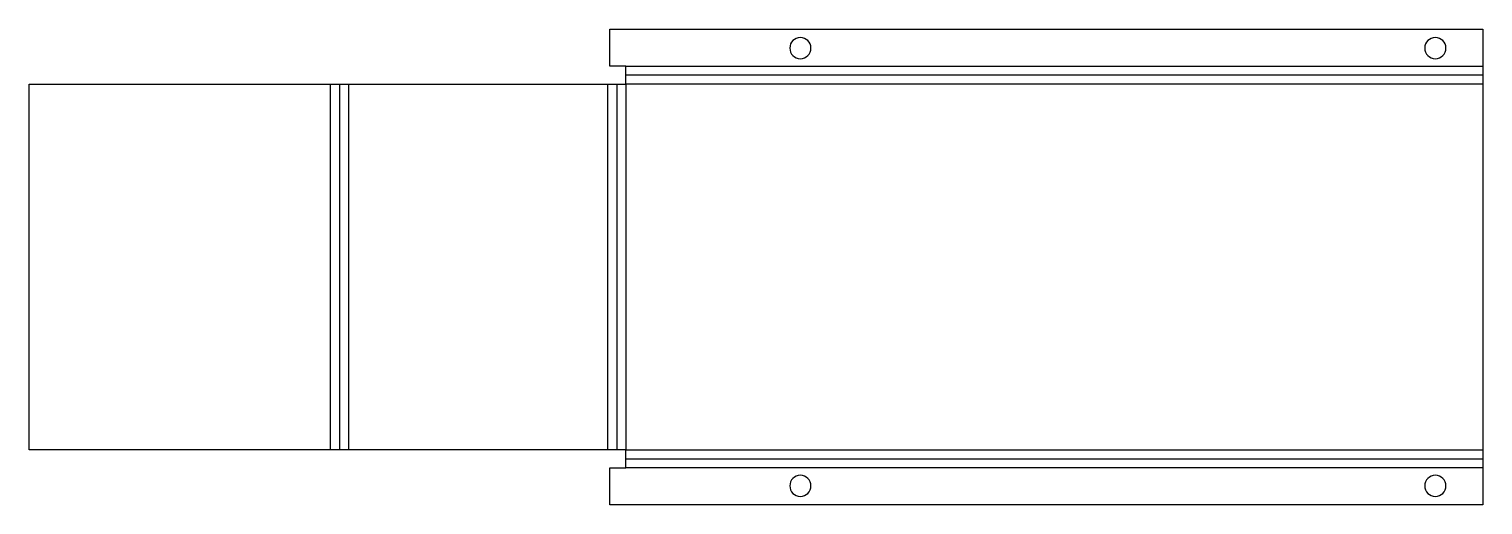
# Model space of a CAD drawing. Header units: millimetres. Extents: x -110 to 165, y 0 to 90.
import ezdxf

# ---------------------------------------------------------------- set-up
doc = ezdxf.new("R2010")
doc.units = ezdxf.units.MM

msp = doc.modelspace()

# ---------------------------------------------------------------- linework, layer by layer
at = {"layer": 'BEND'}
for p, q in [((165, 81.09), (3, 81.09)), ((-51.09, 79.39), (-51.09, 10.39)), ((1.3, 79.39), (1.3, 10.39)), ((3, 8.7), (165, 8.7))]:
    msp.add_line(p, q, dxfattribs=at)
at = {"layer": 'BEND_EXTENT'}
for p, q in [((3, 82.79), (165, 82.79)), ((-52.79, 10.39), (-52.79, 79.39)), ((-49.39, 79.39), (-49.39, 10.39)), ((-0.39, 10.39), (-0.39, 79.39)), ((3, 79.39), (3, 10.39)), ((165, 79.39), (3, 79.39)), ((3, 10.39), (165, 10.39)), ((165, 7), (3, 7))]:
    msp.add_line(p, q, dxfattribs=at)
at = {"layer": 'INTERIOR_PROFILES', "extrusion": (0, 0, -1)}
for centre in [(-36, 86.2), (-156, 86.2), (-36, 3.59), (-156, 3.59)]:
    msp.add_circle(centre, 2, dxfattribs=at)
at = {"layer": 'OUTER_PROFILES'}
msp.add_lwpolyline([(3, 79.39), (3, 82.79), (0, 82.79), (0, 89.79), (165, 89.79), (165, 0), (0, 0), (0, 7), (3, 7), (3, 10.39), (-109.79, 10.39), (-109.79, 79.39)], close=True, dxfattribs=at)

doc.saveas('drawing.dxf')
